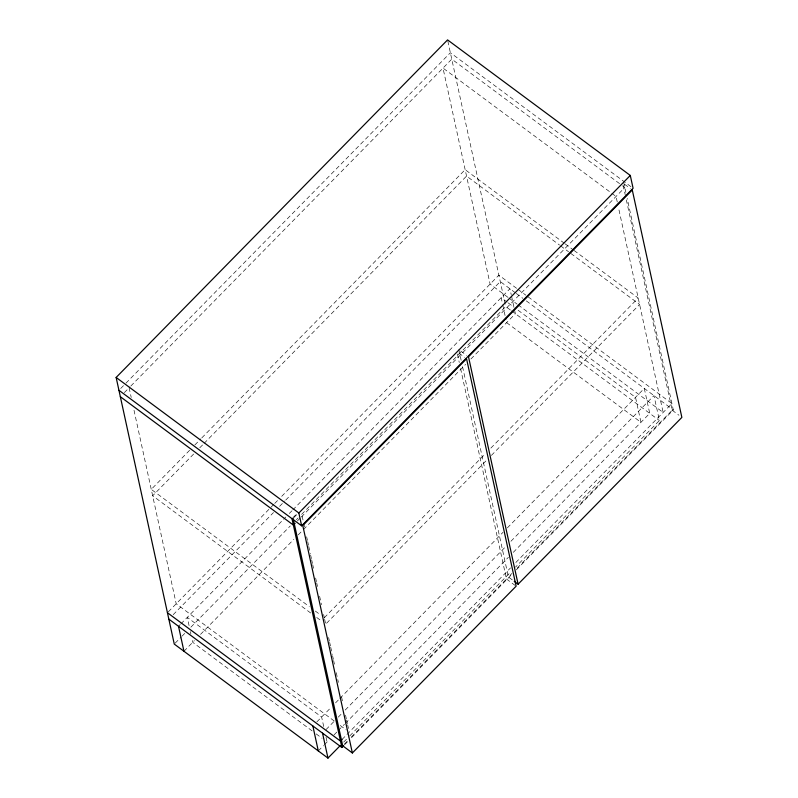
<?xml version="1.0" encoding="UTF-8"?>
<svg xmlns="http://www.w3.org/2000/svg" width="798" height="798" viewBox="0 0 798 798"><rect width="100%" height="100%" fill="white"/><g stroke="black" fill="none" stroke-linecap="round" stroke-linejoin="round"><path stroke-width="0.6" stroke-dasharray="3.99 2.99" d="M120.688 388.506L125.047 384.067M125.914 383.18L450.371 52.728L631.098 186.802M124.328 392.636L129.934 386.93M130.802 386.042L451.778 59.152L619.817 183.809M189.625 450.281L151.261 489.354L309.305 606.6M194.862 444.955L200.956 438.74M201.834 437.853L465.154 169.675L564.176 243.131M193.645 454.032L152.657 495.767L311.699 613.752M199.739 447.818L203.231 444.267M204.098 443.379L466.551 176.089L559.578 245.096M168.308 611.827L273.844 504.346M274.721 503.448L278.203 499.897M281.694 496.346L498.87 275.16L516.875 288.517M173.196 614.689L273.495 512.535M279.609 506.321L284.836 500.984M285.714 500.097L500.276 281.574L515.917 293.185M178.513 626.3L180.248 624.525M180.897 623.866L285.794 517.044M289.275 513.493L291.898 510.83M292.766 509.942L509.942 288.756L511.239 294.691M292.856 517.762L297.215 513.323M293.983 517.483L297.464 513.942M175.151 643.188L181.256 636.974M182.124 636.086L184.737 633.422M190.852 627.208L290.282 525.942M296.387 519.717L298.133 517.942M301.614 514.391L505.713 306.532L510.55 310.123M297.365 521.004L300.557 517.762M301.235 517.074L624.814 187.52L620.814 184.547M183.949 651.258L194.413 640.595M200.517 634.38L293.844 539.328M298.203 534.889L302.572 530.451M303.44 529.563L465.673 364.337M470.9 359.01L515.388 313.704L514.351 308.956M324.307 617.722L485.613 453.444M490.84 448.117L638.201 298.043L574.181 250.552M326.572 623.258L487.009 459.857M491.369 455.419L639.597 304.457L569.572 252.517M316.846 721.911L331.18 707.317M335.539 702.878L339.02 699.327M339.898 698.44L502.999 532.326M507.358 527.887L644.295 388.417L649.742 413.374L512.805 552.834M326.023 729.591L333.873 721.601M338.232 717.163L341.724 713.602M345.205 710.05L505.693 546.61M510.929 541.273L653.971 395.599L659.407 420.546L515.498 567.119M318.302 750.928L323.529 745.591M324.407 744.704L328.766 740.265M334.003 734.938L337.484 731.377M338.362 730.489L344.467 724.275M345.334 723.387L508.436 557.273M342.073 739.457L510.56 567.867M515.797 562.54L671.916 403.529L526.88 295.938M343.669 742.11L348.906 736.783M349.773 735.896L511.139 571.558M344.437 744.015L347.928 740.474M351.409 736.923L506.471 579.009L460.596 368.606M512.286 579.887L508.416 577.014L511.897 573.473M517.124 568.146L672.185 410.232L626.31 199.839M344.497 744.833L347.988 741.282M351.469 737.731L511.957 574.281M516.316 569.842L673.312 409.953L627.198 198.443M624.535 184.248L630.34 188.547M565.174 243.879L573.183 249.814M560.575 245.844L568.575 251.779M517.882 289.265L525.882 295.2M516.276 293.455L522.88 298.352M526.281 300.866L673.312 409.953M672.185 410.232L678.958 415.249M508.107 297.454L490.102 284.098L443 68.079L616.046 196.458L617.373 202.522M509.104 298.193L517.104 304.128M518.111 304.876L663.148 412.466L618.43 207.38M507.139 302.123L501.174 297.694L502.471 303.629M508.136 302.861L514.111 307.29M518.092 310.242L635.527 397.354L640.964 422.312L506.61 322.641L505.573 317.893M511.518 310.831L659.407 420.546M460.765 351.03L466.571 355.339M458.82 353.015L464.616 357.324M506.471 579.009L515.169 585.463M315.3 611.049L320.307 614.759M316.706 617.462L321.704 621.173M334.252 721.023L176.208 603.777L133.605 408.396M340.247 725.472L346.252 729.921M312.148 730.918L192.727 642.32L191.949 638.759M316.128 733.871L322.093 738.3M623.657 182.173L625.881 192.378M623.128 185.246L625.253 194.971M511.498 295.878L514.092 307.769M447.828 41.067L505.194 304.158M502.73 304.816L505.314 316.696M458.83 349.604L461.214 360.546M462.541 366.621L508.416 577.014M457.414 354.013L459.269 362.531M302.153 516.136L303.479 522.201M303.739 523.418L304.537 527.059M306.651 536.765L307.449 540.406M307.709 541.623L308.507 545.263M308.766 546.47L310.362 553.752M310.621 554.969L311.42 558.61M311.679 559.827L312.477 563.468M312.736 564.675L313.534 568.316M315.649 578.031L316.447 581.672M316.706 582.879L317.504 586.52M319.619 596.226L321.474 604.724M323.589 614.43L324.377 618.071M324.646 619.288L325.474 623.068M328.616 637.492L329.404 641.133M329.674 642.35L330.462 645.991M330.731 647.198L332.317 654.48M332.586 655.697L333.374 659.338M333.644 660.545L334.432 664.185M336.287 672.684L338.402 682.39M341.584 696.953L342.641 701.811M345.544 715.158L346.342 718.799M346.611 720.015L347.399 723.656M347.669 724.863L348.457 728.504M323.709 726.539L321.634 717.033L187.281 617.373L189.355 626.879M326.033 737.232L327.07 741.99M190.393 631.627L190.912 634.001M129.106 387.768L131.231 397.474"/><path stroke-width="1.2" d="M340.187 745.661L327.968 758.1L174.273 644.086L116.139 377.454L447.578 39.9L630.29 175.45L633.093 188.278L301.654 525.832L118.942 390.282M301.654 525.832L298.861 512.994L630.29 175.45M295.13 523.298L293.385 525.074L120.338 396.696M342.222 739.307L340.477 741.083L167.44 612.714M168.837 619.128L341.883 747.497L343.619 745.721M352.367 752.973L516.136 586.181L466.551 358.761L302.781 525.553L352.367 752.973L342.701 745.791L293.115 518.371M518.092 584.196L681.861 417.404L632.275 189.984L468.506 356.776L518.092 584.196L514.221 581.323M116.139 377.454L298.861 512.994M291.978 518.65L341.883 747.497M322.532 733.153L327.968 758.1M312.856 725.971L318.302 750.928M178.513 626.3L183.949 651.258"/></g></svg>
